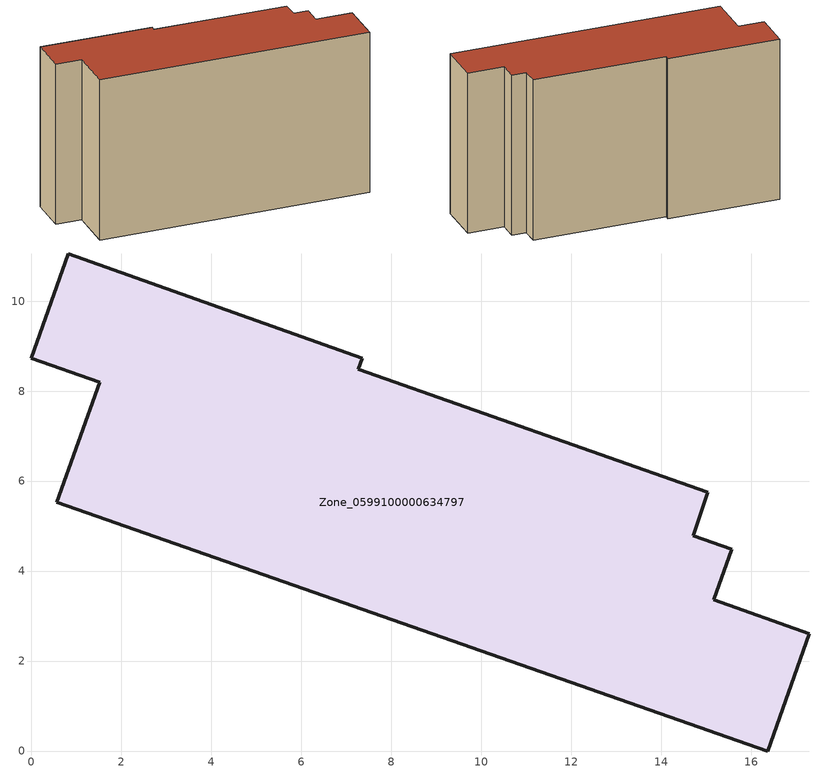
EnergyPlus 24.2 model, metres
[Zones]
Zone_0599100000634797
 floor ground (C_G): 7.35,8.74 7.26,8.48 15.03,5.75 14.72,4.79 15.56,4.49 15.16,3.36 17.29,2.6 16.37,0 0.57,5.53 1.51,8.2 0,8.74 0.82,11.05 z0
 wall outside (C_F): 16.37,0 17.29,2.6 15.16,3.36 15.56,4.49 14.72,4.79 15.03,5.75 7.26,8.48 7.35,8.74 0.82,11.05 0,8.74 1.51,8.2 0.57,5.53 16.37,0 z0:10.27
 roof outside (C_R): 7.26,8.48 7.35,8.74 0.82,11.05 0,8.74 1.51,8.2 0.57,5.53 16.37,0 17.29,2.6 15.16,3.36 15.56,4.49 14.72,4.79 15.03,5.75 z10.27
[BUILDING]
Pand.0599100000634797: North Axis=0; Terrain=City; Loads Convergence Tolerance Value=0.04; Temperature Convergence Tolerance Value=0.4; Solar Distribution=FullExterior; Maximum Number of Warmup Days=25; Minimum Number of Warmup Days=1
[Site:Location]
Rotterdam.The.Hague.AP_ZH_NLD Design_Conditions: Latitude=51.96; Longitude=4.45; Time Zone=1; Elevation=-4.5
[SITE:GROUNDTEMPERATURE:BUILDINGSURFACE]
18, 18, 18, 18, 18, 18, 18, 18, 18, 18, 18, 18
[MATERIAL] Thermal Absorptance=0.9; Solar Absorptance=0.7; Visible Absorptance=0.7
Name | Roughness | Thickness | Conductivity | Density | Specific Heat
G.TC.1946 | MediumSmooth | 0.15 | 1 | 540 | 1210
F.TC.1946 | Rough | 0.3 | 0.857143 | 1920 | 840
R.TC.1946 | MediumRough | 0.2 | 0.909091 | 1500 | 1000
[CONSTRUCTION]
C_G: G.TC.1946
C_F: F.TC.1946
C_R: R.TC.1946
[ZONE]
Zone_0599100000634797: Type=1; Multiplier=1; Ceiling Height=Autocalculate; Volume=Autocalculate; Floor Area=autocalculate; Part of Total Floor Area=Yes
[ZONEINFILTRATION:DESIGNFLOWRATE]
Infil_Zone_0599100000634797: Zone or ZoneList or Space or SpaceList=Zone_0599100000634797; Schedule=AlwaysOn; Design Flow Rate Calculation Method=Flow/Area; Flow Rate per Floor Area=0.003; Constant Term Coefficient=1; Temperature Term Coefficient=0; Velocity Term Coefficient=0; Velocity Squared Term Coefficient=0
[HVACTEMPLATE:ZONE:IDEALLOADSAIRSYSTEM]
Zone_0599100000634797: Maximum Heating Supply Air Temperature=50; Minimum Cooling Supply Air Temperature=13; Maximum Heating Supply Air Humidity Ratio=0.0156; Minimum Cooling Supply Air Humidity Ratio=0.0077; Heating Limit=NoLimit; Cooling Limit=NoLimit; Dehumidification Control Type=ConstantSensibleHeatRatio; Cooling Sensible Heat Ratio=0.7; Dehumidification Setpoint=60; Humidification Control Type=None; Humidification Setpoint=30; Outdoor Air Method=None; Outdoor Air Flow Rate per Person=0.00944; Outdoor Air Flow Rate per Zone Floor Area=0; Outdoor Air Flow Rate per Zone=0; Demand Controlled Ventilation Type=None; Outdoor Air Economizer Type=NoEconomizer; Heat Recovery Type=None; Sensible Heat Recovery Effectiveness=0.7; Latent Heat Recovery Effectiveness=0.65
[ZONECONTROL:THERMOSTAT]
ThermostatControl_Zone_0599100000634797: Zone or ZoneList=Zone_0599100000634797; Control Type Schedule=DualSetpointControlType; Control 1=Thermostat_Zone_0599100000634797; Temperature Difference Between Cutout And Setpoint=0
[THERMOSTATSETPOINT:DUALSETPOINT]
Thermostat_Zone_0599100000634797: Heating Setpoint Temperature Schedule=HeatingSetpoint_Zone_0599100000634797; Cooling Setpoint Temperature Schedule=CoolingSetpoint_Zone_0599100000634797
[SCHEDULE:COMPACT]
HeatingSetpoint_Zone_0599100000634797: Through: 12/31, For: AllDays, Until: 24:00, 21
CoolingSetpoint_Zone_0599100000634797: Through: 12/31, For: AllDays, Until: 24:00, 24
DualSetpointControlType: Through: 12/31, For: AllDays, Until: 24:00, 4
AlwaysOn: Through: 12/31, For: AllDays, Until: 24:00, 1
